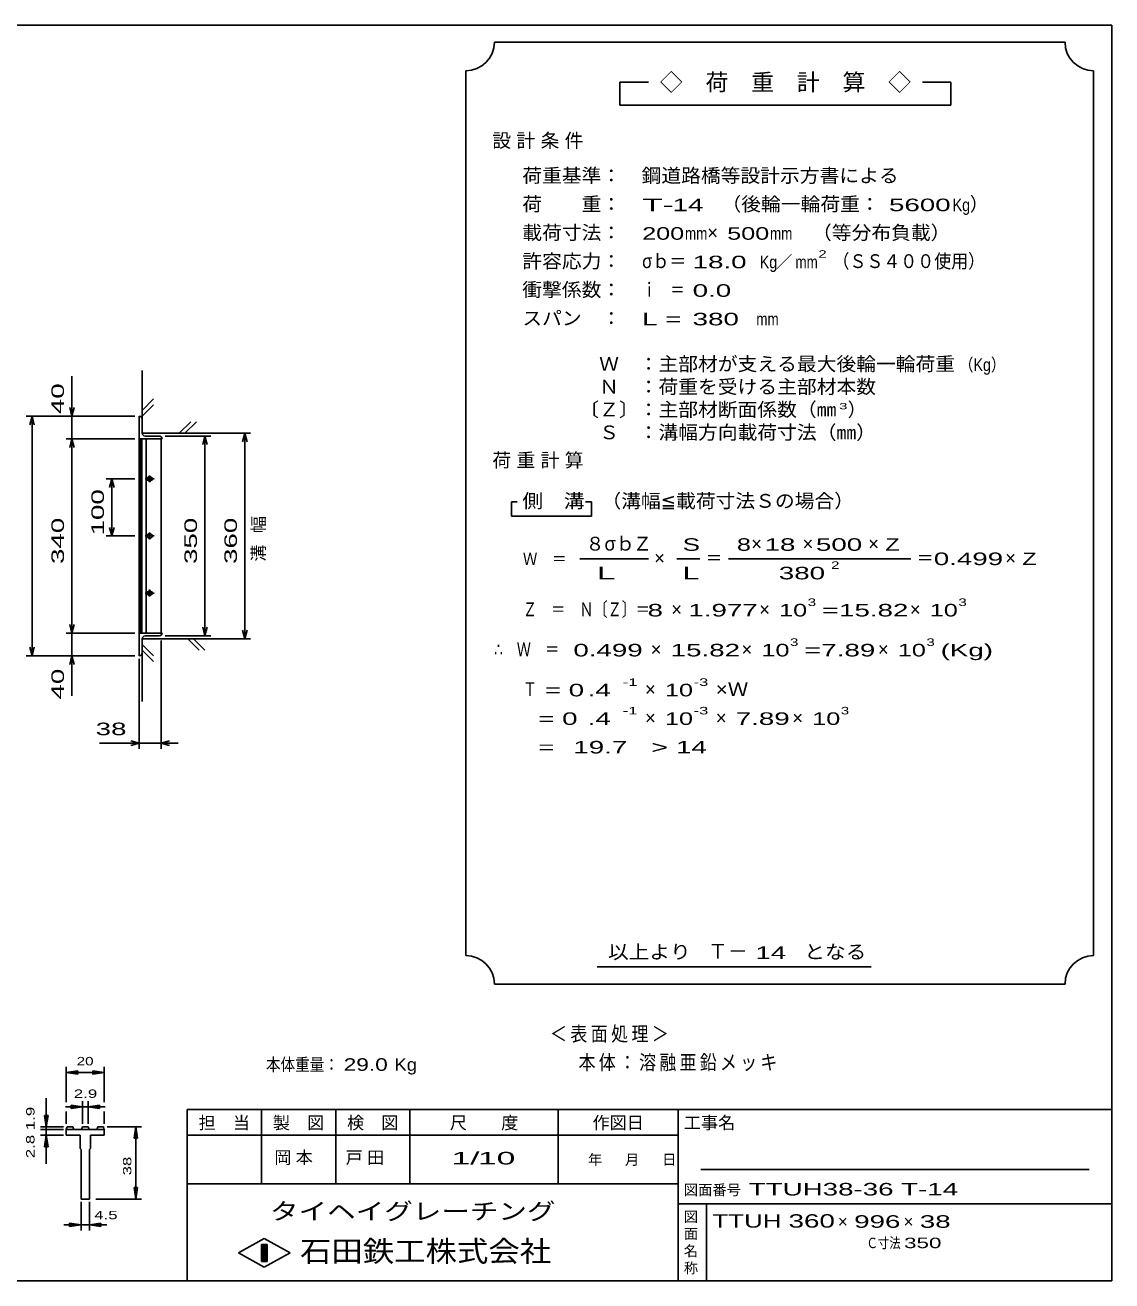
# Model space of a CAD drawing. Units: millimetres, scale not verified, with parts at other scales. Extents: x -1820 to 1731, y -1282 to 1054.
# Drawn here: x -173 to 1731, y -1146 to 1054 of the extents above; entities that cross this region are included whole.
import ezdxf
from ezdxf.enums import TextEntityAlignment as Align

# ---------------------------------------------------------------- set-up
doc = ezdxf.new("R2010")
doc.units = ezdxf.units.MM
doc.header["$LTSCALE"] = 10
for name, color, linetype, lineweight in [('0_2', 150, 'Continuous', 25), ('16', 3, 'Continuous', 25), ('22', 2, 'Continuous', 25), ('32', 4, 'Continuous', 25)]:
    doc.layers.add(name, color=color, linetype=linetype, lineweight=lineweight)
doc.styles.add('ベクトル', font='')
doc.styles.get('ベクトル').set_extended_font_data('ベクトル')

msp = doc.modelspace()

# ---------------------------------------------------------------- linework, layer by layer
at = {"layer": '0_2'}
for p, q in [((-1729, 1053.5), (1731, 1053.5)), ((1731, 1053.5), (1731, -1146.5)), ((1731, -846.5), (111, -846.5)), ((111, -846.5), (111, -1146.5)), ((241, -846.5), (241, -976.5)), ((371, -976.5), (371, -846.5)), ((501, -846.5), (501, -976.5)), ((761, -976.5), (761, -846.5)), ((971, -846.5), (971, -1146.5)), ((971, -891.5), (111, -891.5)), ((1691, -951.5), (1011, -951.5)), ((111, -976.5), (971, -976.5)), ((971, -1011.5), (1731, -1011.5)), ((1021, -1146.5), (1021, -1011.5)), ((201, -1097.5), (246, -1072.5)), ((246, -1072.5), (291, -1097.5)), ((246, -1122.5), (201, -1097.5)), ((241, -1082.5), (251, -1082.5)), ((241, -1112.5), (241, -1082.5)), ((241, -1082.5), (243, -1082.5)), ((243, -1082.5), (243, -1112.5)), ((245, -1112.5), (245, -1082.5)), ((245, -1082.5), (247, -1082.5)), ((291, -1097.5), (246, -1122.5)), ((247, -1082.5), (247, -1112.5)), ((249, -1112.5), (249, -1082.5)), ((249, -1082.5), (251, -1082.5)), ((251, -1082.5), (251, -1112.5)), ((251, -1082.5), (251, -1112.5)), ((251, -1112.5), (241, -1112.5)), ((243, -1112.5), (245, -1112.5)), ((247, -1112.5), (249, -1112.5)), ((1731, -1146.5), (-1729, -1146.5))]:
    msp.add_line(p, q, dxfattribs=at)
at = {"layer": '16'}
for p, q in [((27, 368.5), (27, 328.5)), ((32, 338.5), (32, 363.5)), ((62, 333.5), (37, 333.5)), ((27, 328.5), (67, 328.5)), ((27, 328.5), (27, -11.5)), ((65, 328.5), (27, 328.5)), ((28.5, 328.5), (28.5, -11.5)), ((31.5, -11.5), (31.5, 328.5)), ((39, 328.5), (39, -11.5)), ((65, -11.5), (65, 328.5)), ((45, 264.5), (45, 252.5)), ((37, 258.5), (53, 258.5)), ((47, 261.5), (43, 261.5)), ((43, 255.5), (47, 255.5)), ((37, 158.5), (53, 158.5)), ((47, 161.5), (43, 161.5)), ((43, 155.5), (47, 155.5)), ((45, 164.5), (45, 152.5)), ((37, 58.5), (53, 58.5)), ((47, 61.5), (43, 61.5)), ((43, 55.5), (47, 55.5)), ((45, 64.5), (45, 52.5)), ((27, -11.5), (67, -11.5)), ((27, -51.5), (27, -11.5)), ((27, -11.5), (65, -11.5)), ((32, -21.5), (32, -46.5)), ((62, -16.5), (37, -16.5))]:
    msp.add_line(p, q, dxfattribs=at)
for centre, radius, start, end in [((27, 363.5), 5, 0, 90), ((37, 338.5), 5, 180, 270), ((62, 328.5), 5, 0, 90), ((43, 258.5), 3, 90, 270), ((45, 258.5), 4, 46.6, 133.4), ((45, 258.5), 4, 226.6, 313.4), ((47, 258.5), 3, 270, 90), ((43, 158.5), 3, 90, 270), ((45, 158.5), 4, 46.6, 133.4), ((45, 158.5), 4, 226.6, 313.4), ((47, 158.5), 3, 270, 90), ((43, 58.5), 3, 90, 270), ((45, 58.5), 4, 46.6, 133.4), ((45, 58.5), 4, 226.6, 313.4), ((47, 58.5), 3, 270, 90), ((37, -21.5), 5, 90, 180), ((62, -11.5), 5, 270, 0), ((27, -46.5), 5, 270, 0)]:
    msp.add_arc(centre, radius, start, end, dxfattribs=at)
at = {"layer": '22', "color": 4}
for p, q in [((1649, 1023.5), (649, 1023.5)), ((599, 973.5), (599, -576.5)), ((1699, -576.5), (1699, 973.5)), ((919, 953.5), (869, 953.5)), ((869, 953.5), (869, 913.5)), ((1449, 953.5), (1399, 953.5)), ((1449, 913.5), (1449, 953.5)), ((869, 913.5), (1449, 913.5)), ((32, 338.5), (32, 448.5)), ((-91, 368.5), (-91, 438.5)), ((32, 378.5), (52, 398.5)), ((-91, 368.5), (-95, 383.5)), ((-87, 383.5), (-91, 368.5)), ((32, 368.5), (52, 388.5)), ((-171, 368.5), (19, 368.5)), ((-165, 353.5), (-161, 368.5)), ((-157, 353.5), (-161, 368.5)), ((-161, -51.5), (-161, 368.5)), ((19, 368.5), (-101, 368.5)), ((-91, 368.5), (-91, 328.5)), ((97, 338.5), (117, 358.5)), ((107, 338.5), (127, 358.5)), ((32, 338.5), (222, 338.5)), ((72, 333.5), (152, 333.5)), ((138, 318.5), (142, 333.5)), ((146, 318.5), (142, 333.5)), ((142, -16.5), (142, 333.5)), ((208, 323.5), (212, 338.5)), ((216, 323.5), (212, 338.5)), ((212, -21.5), (212, 338.5)), ((-101, 328.5), (19, 328.5)), ((-95, 313.5), (-91, 328.5)), ((-87, 313.5), (-91, 328.5)), ((-91, -11.5), (-91, 328.5)), ((19, 258.5), (-31, 258.5)), ((-21, 258.5), (-25, 243.5)), ((-17, 243.5), (-21, 258.5)), ((-21, 258.5), (-21, 158.5)), ((689, 218.5), (679, 218.5)), ((679, 218.5), (679, 193.5)), ((819, 218.5), (809, 218.5)), ((819, 193.5), (819, 218.5)), ((679, 193.5), (819, 193.5)), ((-31, 158.5), (19, 158.5)), ((-21, 158.5), (-25, 173.5)), ((-17, 173.5), (-21, 158.5)), ((799, 118.5), (919, 118.5)), ((969, 118.5), (1009, 118.5)), ((1059, 118.5), (1379, 118.5)), ((-91, -11.5), (-95, 3.5)), ((-91, -11.5), (-87, 3.5)), ((-101, -11.5), (19, -11.5)), ((-91, -51.5), (-91, -11.5)), ((32, -21.5), (222, -21.5)), ((32, -131.5), (32, -21.5)), ((72, -16.5), (152, -16.5)), ((132, -41.5), (112, -21.5)), ((142, -41.5), (122, -21.5)), ((142, -16.5), (138, -1.5)), ((142, -16.5), (146, -1.5)), ((212, -21.5), (208, -6.5)), ((212, -21.5), (216, -6.5)), ((-161, -51.5), (-165, -36.5)), ((-161, -51.5), (-157, -36.5)), ((52, -51.5), (32, -31.5)), ((52, -61.5), (32, -41.5)), ((65, -214.5), (65, -24.5)), ((-171, -51.5), (19, -51.5)), ((-101, -51.5), (19, -51.5)), ((-95, -66.5), (-91, -51.5)), ((-87, -66.5), (-91, -51.5)), ((-91, -121.5), (-91, -51.5)), ((27, -214.5), (27, -56.5)), ((-43, -204.5), (27, -204.5)), ((27, -204.5), (12, -200.5)), ((12, -208.5), (27, -204.5)), ((27, -204.5), (65, -204.5)), ((65, -204.5), (80, -200.5)), ((80, -208.5), (65, -204.5)), ((65, -204.5), (95, -204.5)), ((829, -596.5), (1309, -596.5)), ((649, -626.5), (1649, -626.5))]:
    msp.add_line(p, q, dxfattribs=at)
for centre, start, end in [((599, 1023.5), 270, 0), ((1699, 1023.5), 180, 270), ((599, -626.5), 0, 90), ((1699, -626.5), 90, 180)]:
    msp.add_arc(centre, 50, start, end, dxfattribs=at)
at = {"layer": '32'}
for p, q in [((-101, -833.5), (-101, -771.5)), ((-101, -781.5), (-81, -778.5)), ((-81, -784.5), (-101, -781.5)), ((-101, -781.5), (-34.33, -781.5)), ((-81, -784.5), (-81, -778.5)), ((-34.33, -781.5), (-54.33, -778.5)), ((-54.33, -784.5), (-54.33, -778.5)), ((-54.33, -784.5), (-34.33, -781.5)), ((-34.33, -833.5), (-34.33, -771.5)), ((-136, -876.5), (-136, -826.5)), ((-72.5, -871.5), (-72.5, -831.5)), ((-62.83, -831.5), (-62.83, -871.5)), ((-136, -876.5), (-139, -856.5)), ((-139, -856.5), (-133, -856.5)), ((-133, -856.5), (-136, -876.5)), ((-72.5, -841.5), (-102.5, -841.5)), ((-101, -871.5), (-101, -849.5)), ((-72.5, -841.5), (-92.5, -838.5)), ((-92.5, -838.5), (-92.5, -844.5)), ((-92.5, -844.5), (-72.5, -841.5)), ((-72.5, -841.5), (-62.83, -841.5)), ((-62.83, -841.5), (-42.83, -838.5)), ((-42.83, -844.5), (-62.83, -841.5)), ((-62.83, -841.5), (-32.83, -841.5)), ((-42.83, -838.5), (-42.83, -844.5)), ((-34.33, -871.5), (-34.33, -849.5)), ((-146, -876.5), (-106, -876.5)), ((-136, -891.5), (-136, -876.5)), ((-101, -881.5), (-99.33, -876.5)), ((-99.33, -876.5), (-89.67, -876.5)), ((-89.67, -876.5), (-88, -881.5)), ((-74.17, -881.5), (-72.5, -876.5)), ((-72.5, -876.5), (-62.83, -876.5)), ((-62.83, -876.5), (-61.17, -881.5)), ((-47.33, -881.5), (-45.67, -876.5)), ((-45.67, -876.5), (-36, -876.5)), ((-36, -876.5), (-34.33, -881.5)), ((-29.33, -876.5), (30.67, -876.5)), ((17.67, -896.5), (20.67, -876.5)), ((23.67, -896.5), (20.67, -876.5)), ((20.67, -1003.17), (20.67, -876.5)), ((-146, -881.5), (-106, -881.5)), ((-146, -891.5), (-106, -891.5)), ((-139, -911.5), (-136, -891.5)), ((-133, -911.5), (-136, -891.5)), ((-136, -941.5), (-136, -891.5)), ((-101, -881.5), (-101, -891.5)), ((-34.33, -881.5), (-101, -881.5)), ((-101, -891.5), (-76.83, -891.5)), ((-76.83, -891.5), (-76.83, -914.83)), ((-58.5, -914.83), (-58.5, -891.5)), ((-58.5, -891.5), (-34.33, -891.5)), ((-34.33, -891.5), (-34.33, -881.5)), ((17.67, -896.5), (23.67, -896.5)), ((-139, -911.5), (-133, -911.5)), ((-76.83, -914.83), (-75.17, -916.5)), ((-75.17, -916.5), (-75.17, -1003.17)), ((-60.17, -916.5), (-58.5, -914.83)), ((-60.17, -1003.17), (-60.17, -916.5)), ((20.67, -1003.17), (17.67, -983.17)), ((17.67, -983.17), (23.67, -983.17)), ((23.67, -983.17), (20.67, -1003.17)), ((-75.17, -1003.17), (-60.17, -1003.17)), ((-75.17, -1058.17), (-75.17, -1008.17)), ((-60.17, -1058.17), (-60.17, -1008.17)), ((-49.33, -1003.17), (30.67, -1003.17)), ((-105.17, -1048.17), (-75.17, -1048.17)), ((-75.17, -1048.17), (-95.17, -1045.17)), ((-95.17, -1051.17), (-95.17, -1045.17)), ((-95.17, -1051.17), (-75.17, -1048.17)), ((-75.17, -1048.17), (-60.17, -1048.17)), ((-60.17, -1048.17), (-40.17, -1045.17)), ((-40.17, -1051.17), (-60.17, -1048.17)), ((-60.17, -1048.17), (-30.17, -1048.17)), ((-40.17, -1051.17), (-40.17, -1045.17))]:
    msp.add_line(p, q, dxfattribs=at)
msp.add_circle((-136, -881.5), 1, dxfattribs=at)

# ---------------------------------------------------------------- texts
at = {"layer": '0_2', "style": 'ベクトル'}
for s, height, p in [('担\u3000当', 21.99, (131, -869.5)), ('製\u3000図', 21.99, (261, -869.5)), ('検\u3000図', 21.99, (391, -869.5)), ('尺\u3000\u3000度', 21.99, (571, -869.5)), ('作図日', 21.99, (821, -869.5)), ('工事名', 21.99, (981, -869.5)), ('年', 18.33, (813, -934)), ('月', 18.33, (878, -934)), ('日', 18.33, (943, -934)), ('図面番号', 18.33, (981, -987)), ('図', 18.33, (981, -1034)), ('面', 18.33, (981, -1064)), ('名', 18.33, (981, -1094)), ('称', 18.33, (981, -1124))]:
    msp.add_text(s, height=height, dxfattribs=at).set_placement(p, align=Align.MIDDLE_LEFT)
at = {"layer": '0_2', "color": 222, "style": 'ベクトル'}
for s, height, width, p in [('タイヘイグレーチング', 29.33, 1.25, (256, -1024.5)), ('石田鉄工株式会社', 36.66, 1.1, (308.5, -1094.5))]:
    msp.add_text(s, height=height, dxfattribs=dict(at, width=width)).set_placement(p, align=Align.MIDDLE_LEFT)
at = {"layer": '22', "style": 'ベクトル'}
for s, height, p in [('◇\u3000荷\u3000重\u3000計\u3000算\u3000◇', 29.33, (939, 953.5)), ('）', 24.19, (1482, 740)), ('×', 24.19, (1022, 690)), ('／', 21.99, (1141.5, 638.5)), ('）', 24.19, (1268, 380)), ('８', 24.19, (809, 145)), ('σｂ', 24.19, (842, 145)), ('Ｚ', 24.19, (892, 145)), ('×', 24.19, (1099, 145)), ('×', 24.19, (1189, 145)), ('×', 24.19, (1304, 145)), ('×', 24.19, (929, 120)), ('×', 24.19, (1544, 120)), ('×', 24.19, (959, 30)), ('×', 24.19, (1113, 30)), ('×', 24.19, (1377, 30)), ('×', 24.19, (923, -40)), ('×', 24.19, (1082, -40)), ('×', 24.19, (1321, -40)), ('×', 24.19, (913, -110)), ('×', 24.19, (913, -160)), ('×', 24.19, (1037, -160)), ('×', 24.19, (1171, -160)), ('Ｔ－', 25.66, (1023, -569)), ('×', 21.99, (1251, -1042.5)), ('×', 21.99, (1366, -1042.5))]:
    msp.add_text(s, height=height, dxfattribs=at).set_placement(p, align=Align.MIDDLE_LEFT)
for s, height, width, p in [('荷重基準：\u3000', 24.19, 1.05, (698, 790)), ('鋼道路橋等設計示方書による', 24.19, 1.05, (907, 790)), ('荷\u3000\u3000重：\u3000', 24.19, 1.05, (698, 740)), ('T-', 21.99, 2, (908, 738.5)), (' 14 ', 21.99, 1.65, (948, 738.5)), ('（後輪一輪荷重：', 24.19, 1.05, (1047, 740)), (' 5600', 21.99, 1.65, (1327, 738.5)), ('Kg', 21.99, 0.85, (1452, 738.5)), ('載荷寸法：\u3000', 24.19, 1.05, (698, 690)), ('\u3000（等分布負載）', 24.19, 1.05, (1171, 690)), ('200', 21.99, 1.5, (908, 688.5)), ('mm', 21.99, 0.8, (983, 688.5)), ('500', 21.99, 1.5, (1057, 688.5)), ('mm', 21.99, 0.8, (1132, 688.5)), ('許容応力：\u3000', 24.19, 1.05, (698, 640)), ('σｂ＝', 24.19, 0.9, (908, 640)), (' 18.0', 21.99, 1.65, (983, 638.5)), ('Kg', 21.99, 0.85, (1114, 638.5)), ('mm', 21.99, 0.8, (1176.5, 638.5)), ('2', 13.2, 1.5, (1216.5, 652.5)), ('（ＳＳ４００使用）', 24.19, 0.9, (1241.5, 640)), ('衝撃係数：\u3000', 24.19, 1.05, (698, 590)), ('ｉ\u3000＝', 24.19, 0.75, (908, 590)), (' 0.0', 21.99, 1.65, (983, 588.5)), ('スパン\u3000：\u3000', 24.19, 1.05, (698, 540)), ('L =', 21.99, 1.65, (908, 538.5)), (' 380 ', 21.99, 1.65, (983, 538.5)), ('mm', 21.99, 0.8, (1108, 538.5)), ('\u3000Ｗ\u3000：主部材が支える最大後輪一輪荷重', 24.19, 1.05, (798, 460)), ('（Kg）', 21.99, 0.85, (1463, 458.5)), ('\u3000Ｎ\u3000：荷重を受ける主部材本数', 24.19, 1.05, (798, 420)), ('〔Ｚ〕：主部材断面係数（㎜', 24.19, 1.05, (798, 380)), ('3', 11, 1.8, (1253, 386)), ('\u3000Ｓ\u3000：溝幅方向載荷寸法（㎜）', 24.19, 1.05, (798, 340)), ('側\u3000溝', 24.19, 1.1, (698, 220)), ('\u3000（溝幅≦載荷寸法Ｓの場合）', 24.19, 1.05, (802, 220)), ('S', 21.99, 1.55, (979, 143.5)), ('8', 21.99, 1.5, (1074, 143.5)), (' 18 ', 21.99, 1.65, (1109, 143.5)), (' 500 ', 21.99, 1.65, (1199, 143.5)), ('Z', 21.99, 1.4, (1334, 143.5)), ('Ｗ\u3000＝', 21.99, 0.85, (699, 118.5)), ('＝', 24.19, 0.9, (1019, 120)), ('2', 13.2, 1.5, (1239, 107.5)), ('＝', 24.19, 0.9, (1389, 120)), ('0.499', 21.99, 1.65, (1419, 118.5)), ('Z', 21.99, 1.4, (1574, 118.5)), ('L', 21.99, 1.8, (979, 93.5)), (' 380 ', 21.99, 1.65, (1134, 93.5)), ('Ｚ\u3000＝\u3000Ｎ〔Ｚ〕＝', 24.19, 0.75, (699, 30)), ('3', 13.2, 1.5, (1198, 42.5)), ('3', 13.2, 1.5, (1462, 42.5)), (' 8 ', 21.99, 1.65, (904, 28.5)), ('1.977', 21.99, 1.65, (989, 28.5)), ('10', 21.99, 1.5, (1148, 28.5)), ('=', 21.99, 1.7, (1223, 28.5)), ('15.82', 21.99, 1.65, (1253, 28.5)), ('10', 21.99, 1.5, (1412, 28.5)), ('3', 13.2, 1.5, (1167, -27.5)), ('3', 13.2, 1.5, (1406, -27.5)), ('∴\u3000Ｗ\u3000＝', 24.19, 0.75, (649, -40)), (' 0.499', 21.99, 1.65, (774, -41.5)), ('15.82', 21.99, 1.65, (958, -41.5)), ('10', 21.99, 1.5, (1117, -41.5)), ('=', 21.99, 1.7, (1192, -41.5)), ('7.89', 21.99, 1.65, (1222, -41.5)), ('10', 21.99, 1.5, (1356, -41.5)), ('(Kg)', 21.99, 1.65, (1431, -41.5)), ('Ｔ', 24.19, 0.75, (699, -110)), (' = 0', 21.99, 1.65, (724, -111.5)), (' .4 ', 21.99, 1.65, (799, -111.5)), ('-1', 13.2, 1.65, (874, -97.5)), ('10', 21.99, 1.5, (948, -111.5)), ('-3', 13.2, 1.65, (998, -97.5)), ('×Ｗ', 24.19, 1.1, (1037, -110)), ('  = 0', 21.99, 1.65, (699, -161.5)), (' .4 ', 21.99, 1.65, (799, -161.5)), ('-1', 13.2, 1.65, (874, -147.5)), ('10', 21.99, 1.5, (948, -161.5)), ('-3', 13.2, 1.65, (998, -147.5)), ('7.89', 21.99, 1.65, (1072, -161.5)), ('10', 21.99, 1.5, (1206, -161.5)), ('3', 13.2, 1.5, (1256, -147.5)), (' 38 ', 21.99, 1.65, (-63, -179.5)), ('  =', 21.99, 1.65, (699, -211.5)), (' 19.7', 21.99, 1.65, (774, -211.5)), ('>', 21.99, 1.7, (924, -211.5)), (' 14 ', 21.99, 1.65, (954, -211.5)), ('以上より\u3000', 24.19, 1.1, (848, -570)), (' 14 ', 21.99, 1.65, (1093, -571.5)), ('となる', 24.19, 1.1, (1192, -570)), ('本体重量：', 21.99, 0.85, (249, -767.5)), (' 29.0', 21.99, 1.35, (374, -767.5)), ('Kg', 21.99, 1.1, (474, -767.5)), ('1/', 21.99, 2, (574, -931.5)), (' 10 ', 21.99, 2, (604, -931.5)), ('TTUH38-36 T-14             ', 21.99, 1.65, (1094.93, -985.89)), ('TTUH', 23.46, 1.45, (1031, -1041.5)), (' 360 ', 23.46, 1.55, (1151, -1041.5)), (' 996 ', 21.99, 1.65, (1266, -1042.5)), (' 38 ', 21.99, 1.65, (1381, -1042.5)), ('Ｃ寸法：', 18.33, 0.8, (1301, -1080)), (' 350 ', 18.33, 1.6, (1356, -1080))]:
    msp.add_text(s, height=height, dxfattribs=dict(at, width=width)).set_placement(p, align=Align.MIDDLE_LEFT)
at = {"layer": '22', "style": 'ベクトル', "width": 1.65}
for s, p in [(' 40 ', (-116, 358.5)), (' 100 ', (-46, 146)), (' 340 ', (-116, 96)), (' 350 ', (117, 96)), (' 360 ', (187, 96)), (' 40 ', (-116, -141.5))]:
    msp.add_text(s, height=21.99, rotation=90, dxfattribs=at).set_placement(p, align=Align.MIDDLE_LEFT)
at = {"layer": '22', "attachment_point": 4, "style": 'ベクトル'}
for s, insert, char_height in [('\\T1.28;設計条件', (645.5, 850), 24.19), ('\\T1.28;荷重計算', (645.5, 290), 24.19), ('\\T1.5;\\W2;\\~L\\~', (804, 93.5), 21.99), ('\\T1.2;\\W0.85;＜表面処理＞', (746.5, -715), 25.66), ('\\T1.19;\\W0.85;本体：溶融亜鉛メッキ', (796.5, -765), 25.66), ('\\T1.25;岡本\u3000', (263.5, -931.5), 21.99), ('\\T1.25;戸田\u3000', (388.5, -931.5), 21.99)]:
    msp.add_mtext(s, dxfattribs=dict(at, insert=insert, char_height=char_height))
at = {"layer": '22', "insert": (237, 113.5), "char_height": 21.99, "attachment_point": 4, "rotation": 90, "style": 'ベクトル'}
msp.add_mtext('\\T1.67;溝幅', dxfattribs=at)
at = {"layer": '32', "color": 2, "style": 'ベクトル'}
for s, width, p in [('20', 1.35, (-82.67, -761.5)), ('2.9', 1.5, (-87.67, -818.5)), (' 4.5 ', 1.5, (-60.17, -1031.17))]:
    msp.add_text(s, height=14.66, dxfattribs=dict(at, width=width)).set_placement(p, align=Align.MIDDLE_LEFT)
at = {"layer": '32', "color": 2, "style": 'ベクトル', "width": 1.5}
for s, p in [('2.8 1.9', (-164, -931.5)), (' 38 ', (5.67, -969.83))]:
    msp.add_text(s, height=14.66, rotation=90, dxfattribs=at).set_placement(p, align=Align.MIDDLE_LEFT)

doc.saveas('drawing.dxf')
